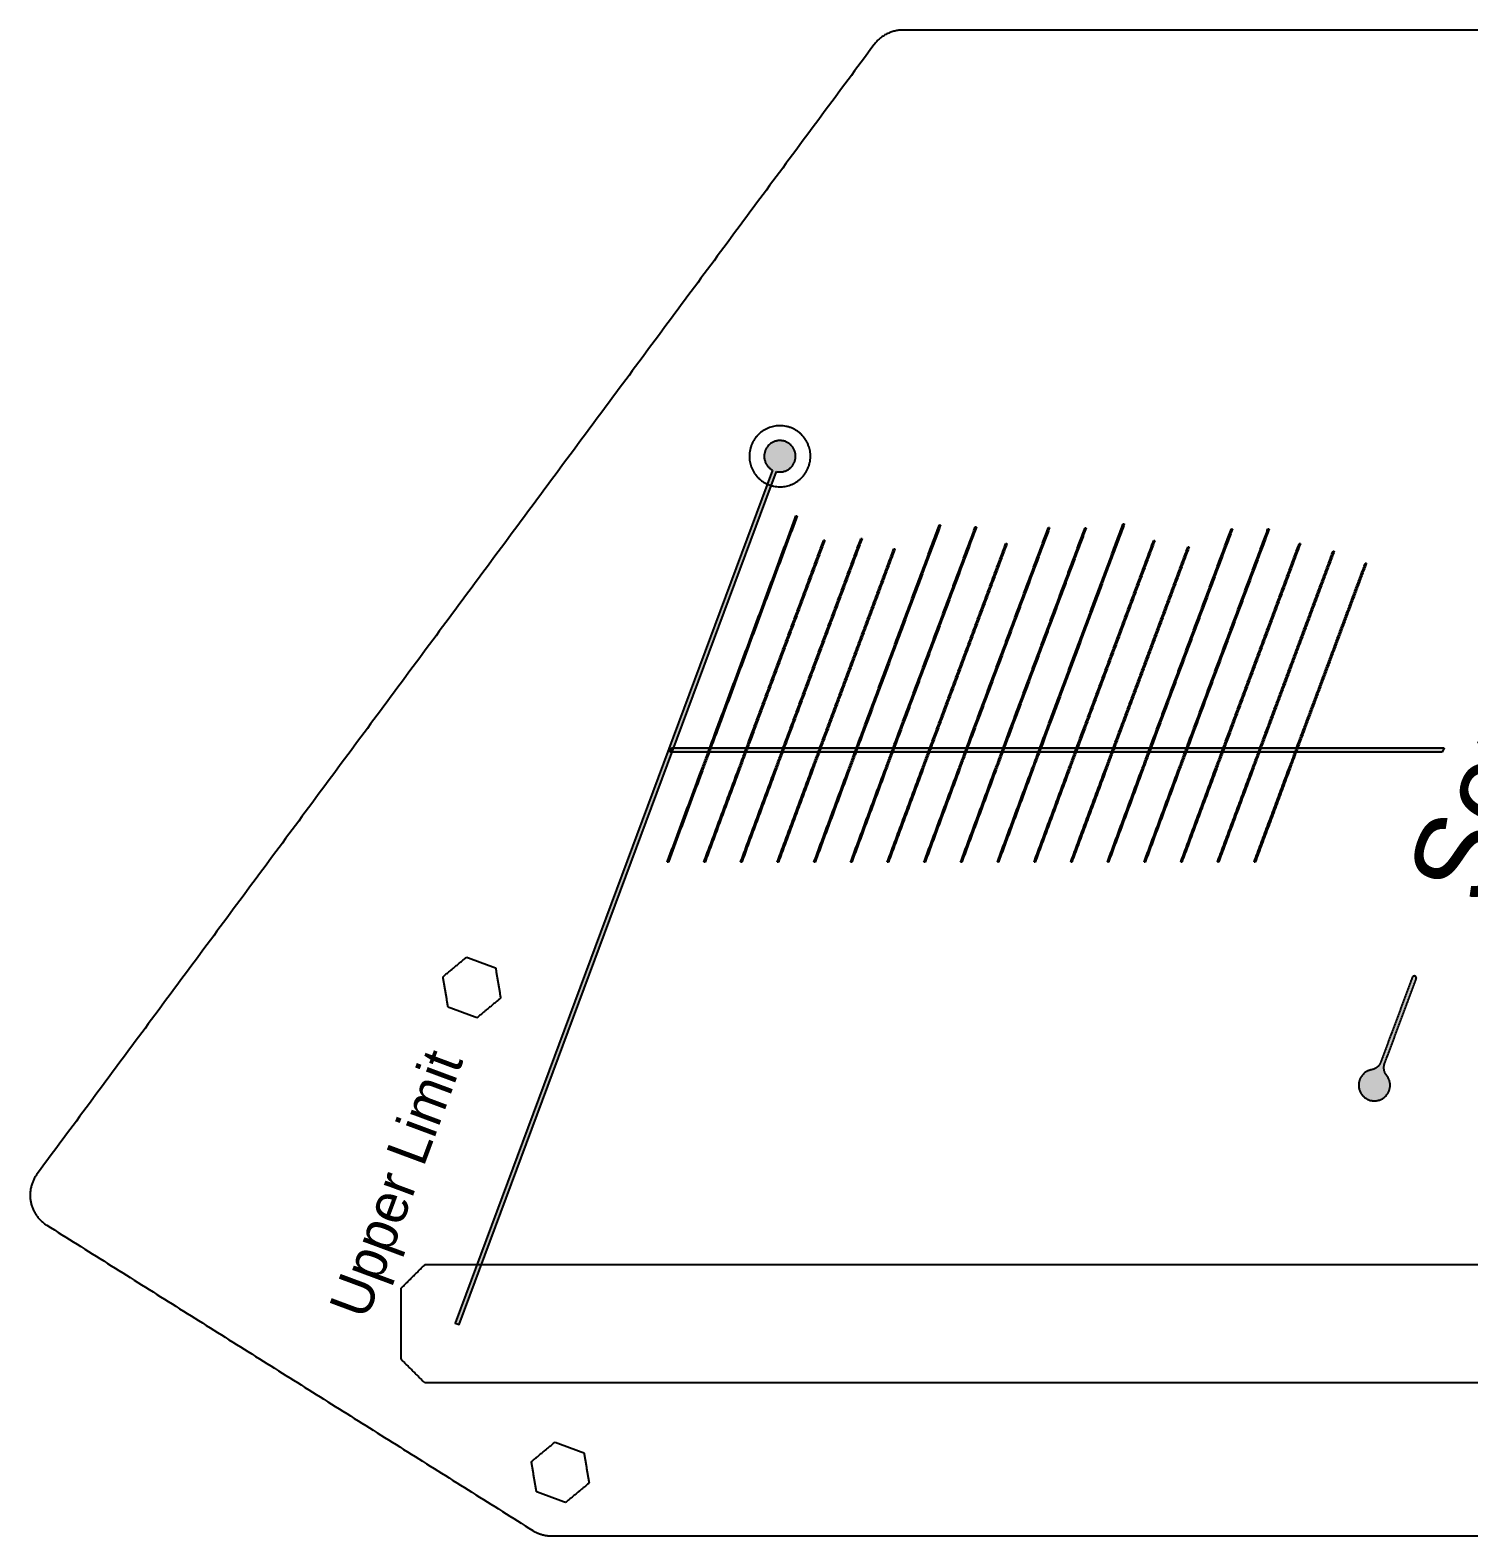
# Model space of a CAD drawing. Header units: inches. Extents: x -37.5 to -4.1, y 28.4 to 33.4.
# Drawn here: x -37.47 to -32.68, y 28.41 to 33.42 of the extents above; entities that cross this region are included whole.
import ezdxf

# ---------------------------------------------------------------- set-up
doc = ezdxf.new("R2010")
doc.units = ezdxf.units.IN
doc.header["$MEASUREMENT"] = 0
for name, color, linetype, true_color in [('cut clear acryl', 1, 'Continuous', 0xfb0007), ('cut white', 1, 'Continuous', 0xfb0007), ('etch clear acryl', 18, 'Continuous', 0x000000)]:
    doc.layers.add(name, color=color, linetype=linetype, true_color=true_color)

msp = doc.modelspace()

# ---------------------------------------------------------------- hatches: boundary and pattern name
at = {"layer": 'etch clear acryl'}
for points in [[(-34.9975, 31.9527), (-36.0531, 29.1159), (-36.0401, 29.1111), (-34.9846, 31.9479), (-34.9835, 31.9477), (-34.9824, 31.9475), (-34.9812, 31.9473), (-34.9801, 31.9471), (-34.979, 31.947), (-34.9778, 31.9469), (-34.9766, 31.9468), (-34.9754, 31.9467), (-34.9743, 31.9466), (-34.9731, 31.9466), (-34.9719, 31.9466), (-34.9706, 31.9467), (-34.9694, 31.9468), (-34.9682, 31.9468), (-34.967, 31.947), (-34.9658, 31.9471), (-34.9645, 31.9473), (-34.9633, 31.9475), (-34.9621, 31.9478), (-34.9608, 31.9481), (-34.9596, 31.9484), (-34.9584, 31.9487), (-34.9572, 31.9491), (-34.956, 31.9495), (-34.9548, 31.9499), (-34.9536, 31.9504), (-34.9524, 31.9509), (-34.9512, 31.9514), (-34.95, 31.9519), (-34.9489, 31.9525), (-34.9478, 31.9531), (-34.9466, 31.9538), (-34.9455, 31.9544), (-34.9444, 31.9551), (-34.9434, 31.9558), (-34.9423, 31.9566), (-34.9413, 31.9573), (-34.9403, 31.9581), (-34.9393, 31.9589), (-34.9383, 31.9598), (-34.9374, 31.9606), (-34.9365, 31.9615), (-34.9356, 31.9624), (-34.9347, 31.9633), (-34.9338, 31.9643), (-34.933, 31.9652), (-34.9322, 31.9662), (-34.9315, 31.9672), (-34.9307, 31.9682), (-34.93, 31.9692), (-34.9293, 31.9702), (-34.9287, 31.9712), (-34.928, 31.9722), (-34.9274, 31.9733), (-34.9269, 31.9743), (-34.9263, 31.9754), (-34.9258, 31.9764), (-34.9253, 31.9775), (-34.9248, 31.9786), (-34.9244, 31.9796), (-34.924, 31.9807), (-34.9236, 31.9818), (-34.9233, 31.9829), (-34.9229, 31.9839), (-34.9226, 31.985), (-34.9223, 31.9861), (-34.9221, 31.9872), (-34.9218, 31.9883), (-34.9216, 31.9895), (-34.9214, 31.9906), (-34.9212, 31.9918), (-34.9211, 31.9929), (-34.921, 31.9941), (-34.9209, 31.9953), (-34.9208, 31.9965), (-34.9208, 31.9977), (-34.9207, 31.999), (-34.9208, 32.0002), (-34.9208, 32.0014), (-34.9209, 32.0026), (-34.921, 32.0039), (-34.9211, 32.0051), (-34.9213, 32.0064), (-34.9215, 32.0076), (-34.9217, 32.0089), (-34.922, 32.0101), (-34.9222, 32.0113), (-34.9226, 32.0126), (-34.9229, 32.0138), (-34.9233, 32.015), (-34.9237, 32.0162), (-34.9242, 32.0174), (-34.9246, 32.0186), (-34.9251, 32.0198), (-34.9257, 32.021), (-34.9262, 32.0222), (-34.9268, 32.0233), (-34.9274, 32.0244), (-34.9281, 32.0256), (-34.9287, 32.0267), (-34.9294, 32.0277), (-34.9302, 32.0288), (-34.9309, 32.0298), (-34.9317, 32.0309), (-34.9325, 32.0319), (-34.9333, 32.0328), (-34.9341, 32.0338), (-34.935, 32.0347), (-34.9359, 32.0356), (-34.9368, 32.0365), (-34.9377, 32.0374), (-34.9386, 32.0382), (-34.9395, 32.039), (-34.9405, 32.0398), (-34.9415, 32.0405), (-34.9424, 32.0412), (-34.9434, 32.0419), (-34.9444, 32.0426), (-34.9454, 32.0433), (-34.9465, 32.0439), (-34.9475, 32.0445), (-34.9485, 32.045), (-34.9495, 32.0456), (-34.9506, 32.0461), (-34.9516, 32.0465), (-34.9527, 32.047), (-34.9537, 32.0474), (-34.9548, 32.0478), (-34.9558, 32.0482), (-34.9569, 32.0486), (-34.958, 32.0489), (-34.9591, 32.0492), (-34.9602, 32.0495), (-34.9613, 32.0498), (-34.9625, 32.05), (-34.9636, 32.0503), (-34.9648, 32.0505), (-34.966, 32.0506), (-34.9672, 32.0508), (-34.9684, 32.0509), (-34.9696, 32.051), (-34.9708, 32.0511), (-34.9721, 32.0511), (-34.9733, 32.0511), (-34.9745, 32.0511), (-34.9758, 32.051), (-34.977, 32.0509), (-34.9783, 32.0508), (-34.9795, 32.0507), (-34.9808, 32.0505), (-34.9821, 32.0503), (-34.9833, 32.0501), (-34.9846, 32.0498), (-34.9858, 32.0495), (-34.987, 32.0492), (-34.9883, 32.0488), (-34.9895, 32.0484), (-34.9907, 32.048), (-34.9919, 32.0475), (-34.9931, 32.0471), (-34.9943, 32.0465), (-34.9955, 32.046), (-34.9966, 32.0454), (-34.9978, 32.0448), (-34.9989, 32.0442), (-35, 32.0436), (-35.0011, 32.0429), (-35.0022, 32.0422), (-35.0032, 32.0415), (-35.0042, 32.0407), (-35.0052, 32.0399), (-35.0062, 32.0391), (-35.0072, 32.0383), (-35.0081, 32.0375), (-35.009, 32.0367), (-35.0099, 32.0358), (-35.0108, 32.0349), (-35.0116, 32.034), (-35.0124, 32.0331), (-35.0132, 32.0321), (-35.014, 32.0312), (-35.0147, 32.0302), (-35.0154, 32.0293), (-35.0161, 32.0283), (-35.0168, 32.0273), (-35.0174, 32.0263), (-35.018, 32.0253), (-35.0186, 32.0243), (-35.0191, 32.0233), (-35.0197, 32.0223), (-35.0201, 32.0213), (-35.0206, 32.0203), (-35.0211, 32.0193), (-35.0215, 32.0182), (-35.0219, 32.0172), (-35.0223, 32.0161), (-35.0227, 32.015), (-35.023, 32.0139), (-35.0233, 32.0127), (-35.0236, 32.0116), (-35.0239, 32.0104), (-35.0242, 32.0093), (-35.0244, 32.0081), (-35.0246, 32.0069), (-35.0248, 32.0057), (-35.0249, 32.0045), (-35.025, 32.0032), (-35.0251, 32.002), (-35.0252, 32.0008), (-35.0252, 31.9995), (-35.0252, 31.9983), (-35.0252, 31.997), (-35.0251, 31.9957), (-35.025, 31.9945), (-35.0249, 31.9932), (-35.0247, 31.9919), (-35.0246, 31.9907), (-35.0243, 31.9894), (-35.0241, 31.9882), (-35.0238, 31.9869), (-35.0235, 31.9857), (-35.0232, 31.9844), (-35.0228, 31.9832), (-35.0224, 31.982), (-35.022, 31.9807), (-35.0215, 31.9795), (-35.021, 31.9783), (-35.0205, 31.9772), (-35.0199, 31.976), (-35.0194, 31.9749), (-35.0188, 31.9737), (-35.0181, 31.9726), (-35.0175, 31.9715), (-35.0168, 31.9704), (-35.0161, 31.9694), (-35.0154, 31.9684), (-35.0146, 31.9673), (-35.0139, 31.9663), (-35.0131, 31.9654), (-35.0123, 31.9644), (-35.0114, 31.9635), (-35.0106, 31.9626), (-35.0097, 31.9617), (-35.0088, 31.9609), (-35.008, 31.9601), (-35.0071, 31.9593), (-35.0061, 31.9585), (-35.0052, 31.9578), (-35.0043, 31.957), (-35.0033, 31.9564), (-35.0024, 31.9557), (-35.0014, 31.955), (-35.0004, 31.9544), (-34.9995, 31.9538), (-34.9985, 31.9533)], [(-35.3438, 30.6492), (-35.3478, 30.6492), (-35.2336, 30.9559), (-34.9195, 31.8001), (-34.9156, 31.8001), (-35.2297, 30.9559)], [(-34.8558, 30.6492), (-34.8598, 30.6492), (-34.7456, 30.9559), (-34.4423, 31.7711), (-34.4383, 31.7711), (-34.7417, 30.9559)], [(-34.7338, 30.6492), (-34.7377, 30.6492), (-34.6236, 30.9559), (-34.3231, 31.7635), (-34.3192, 31.7635), (-34.6197, 30.9559)], [(-34.4898, 30.6492), (-34.4937, 30.6492), (-34.3796, 30.9559), (-34.0797, 31.7619), (-34.0758, 31.7619), (-34.3757, 30.9559)], [(-34.3678, 30.6492), (-34.3717, 30.6492), (-34.2576, 30.9559), (-33.958, 31.7611), (-33.954, 31.7611), (-34.2537, 30.9559)], [(-34.2458, 30.6492), (-34.2497, 30.6492), (-34.1356, 30.9559), (-33.8312, 31.7739), (-33.8273, 31.7739), (-34.1316, 30.9559)], [(-33.8798, 30.6492), (-33.8837, 30.6492), (-33.7696, 30.9559), (-33.4712, 31.7579), (-33.4672, 31.7579), (-33.7656, 30.9559)], [(-33.7578, 30.6492), (-33.7617, 30.6492), (-33.6476, 30.9559), (-33.3495, 31.7571), (-33.3455, 31.7571), (-33.6436, 30.9559)], [(-35.2218, 30.6492), (-35.2258, 30.6492), (-35.1116, 30.9559), (-34.8276, 31.7193), (-34.8237, 31.7193), (-35.1077, 30.9559)], [(-35.0998, 30.6492), (-35.1038, 30.6492), (-34.9896, 30.9559), (-34.7034, 31.7253), (-34.6994, 31.7253), (-34.9857, 30.9559)], [(-34.6118, 30.6492), (-34.6157, 30.6492), (-34.5016, 30.9559), (-34.2216, 31.7085), (-34.2176, 31.7085), (-34.4977, 30.9559)], [(-34.1238, 30.6492), (-34.1277, 30.6492), (-34.0136, 30.9559), (-33.7297, 31.7188), (-33.7258, 31.7188), (-34.0096, 30.9559)], [(-33.6358, 30.6492), (-33.6397, 30.6492), (-33.5256, 30.9559), (-33.2454, 31.7088), (-33.2415, 31.7088), (-33.5216, 30.9559)], [(-34.9778, 30.6492), (-34.9818, 30.6492), (-34.8676, 30.9559), (-34.5943, 31.6906), (-34.5903, 31.6906), (-34.8637, 30.9559)], [(-34.0018, 30.6492), (-34.0057, 30.6492), (-33.8916, 30.9559), (-33.6156, 31.6977), (-33.6116, 31.6977), (-33.8876, 30.9559)], [(-33.5137, 30.6492), (-33.5177, 30.6492), (-33.4035, 30.9559), (-33.1329, 31.6832), (-33.129, 31.6832), (-33.3996, 30.9559)], [(-33.3917, 30.6492), (-33.3957, 30.6492), (-33.2815, 30.9559), (-33.0259, 31.643), (-33.022, 31.643), (-33.2776, 30.9559)], [(-32.7697, 31.0141), (-35.3394, 31.0141), (-35.3337, 31.0295), (-32.7639, 31.0295)], [(-32.8693, 30.2657), (-32.9743, 29.9836), (-32.9748, 29.9824), (-32.9752, 29.9813), (-32.9758, 29.9802), (-32.9763, 29.979), (-32.9769, 29.9779), (-32.9776, 29.9768), (-32.9783, 29.9758), (-32.979, 29.9747), (-32.9797, 29.9736), (-32.9805, 29.9726), (-32.9814, 29.9716), (-32.9822, 29.9706), (-32.9831, 29.9697), (-32.9841, 29.9688), (-32.985, 29.9679), (-32.986, 29.967), (-32.9871, 29.9662), (-32.9881, 29.9654), (-32.9892, 29.9647), (-32.9903, 29.964), (-32.9914, 29.9633), (-32.9925, 29.9627), (-32.9937, 29.9621), (-32.9948, 29.9615), (-32.996, 29.961), (-32.9972, 29.9605), (-32.9984, 29.9601), (-32.9996, 29.9597), (-33.0008, 29.9593), (-33.002, 29.959), (-33.0032, 29.9588), (-33.0044, 29.9585), (-33.0062, 29.9582), (-33.0071, 29.958), (-33.008, 29.9578), (-33.0089, 29.9575), (-33.0098, 29.9573), (-33.0107, 29.957), (-33.0115, 29.9568), (-33.0124, 29.9565), (-33.0133, 29.9562), (-33.0142, 29.9558), (-33.015, 29.9555), (-33.0159, 29.9551), (-33.0168, 29.9547), (-33.0176, 29.9544), (-33.0185, 29.954), (-33.0193, 29.9535), (-33.0201, 29.9531), (-33.0209, 29.9526), (-33.0218, 29.9522), (-33.0226, 29.9517), (-33.0234, 29.9512), (-33.0241, 29.9507), (-33.0249, 29.9502), (-33.0257, 29.9496), (-33.0264, 29.9491), (-33.0272, 29.9485), (-33.0279, 29.948), (-33.0287, 29.9474), (-33.0294, 29.9468), (-33.0301, 29.9462), (-33.0308, 29.9455), (-33.0314, 29.9449), (-33.0321, 29.9443), (-33.0327, 29.9436), (-33.0334, 29.9429), (-33.034, 29.9423), (-33.0346, 29.9416), (-33.0358, 29.9402), (-33.0369, 29.9388), (-33.038, 29.9373), (-33.039, 29.9359), (-33.0399, 29.9344), (-33.0408, 29.9329), (-33.0417, 29.9313), (-33.0425, 29.9298), (-33.0432, 29.9282), (-33.0438, 29.9267), (-33.0444, 29.9251), (-33.045, 29.9236), (-33.0455, 29.922), (-33.0458, 29.9209), (-33.0461, 29.9198), (-33.0463, 29.9187), (-33.0466, 29.9176), (-33.0468, 29.9165), (-33.047, 29.9153), (-33.0472, 29.9142), (-33.0473, 29.913), (-33.0474, 29.9118), (-33.0475, 29.9106), (-33.0476, 29.9094), (-33.0476, 29.9082), (-33.0476, 29.907), (-33.0476, 29.9058), (-33.0476, 29.9045), (-33.0475, 29.9033), (-33.0474, 29.9021), (-33.0473, 29.9008), (-33.0471, 29.8996), (-33.0469, 29.8983), (-33.0467, 29.8971), (-33.0464, 29.8958), (-33.0461, 29.8946), (-33.0458, 29.8934), (-33.0455, 29.8921), (-33.0451, 29.8909), (-33.0447, 29.8897), (-33.0442, 29.8885), (-33.0438, 29.8873), (-33.0433, 29.8861), (-33.0427, 29.8849), (-33.0422, 29.8838), (-33.0416, 29.8826), (-33.041, 29.8815), (-33.0403, 29.8804), (-33.0396, 29.8793), (-33.0389, 29.8782), (-33.0382, 29.8771), (-33.0375, 29.8761), (-33.0367, 29.8751), (-33.0359, 29.8741), (-33.0351, 29.8731), (-33.0343, 29.8722), (-33.0334, 29.8712), (-33.0325, 29.8703), (-33.0316, 29.8694), (-33.0307, 29.8686), (-33.0298, 29.8678), (-33.0289, 29.8669), (-33.0279, 29.8662), (-33.0269, 29.8654), (-33.026, 29.8647), (-33.025, 29.864), (-33.024, 29.8633), (-33.0229, 29.8627), (-33.0219, 29.8621), (-33.0209, 29.8615), (-33.0199, 29.8609), (-33.0188, 29.8604), (-33.0178, 29.8599), (-33.0168, 29.8594), (-33.0157, 29.8589), (-33.0147, 29.8585), (-33.0136, 29.8581), (-33.0126, 29.8577), (-33.0115, 29.8574), (-33.0104, 29.857), (-33.0093, 29.8567), (-33.0082, 29.8564), (-33.0071, 29.8562), (-33.0059, 29.8559), (-33.0048, 29.8557), (-33.0036, 29.8555), (-33.0024, 29.8553), (-33.0012, 29.8552), (-33, 29.855), (-32.9988, 29.8549), (-32.9976, 29.8549), (-32.9963, 29.8548), (-32.9951, 29.8548), (-32.9938, 29.8549), (-32.9926, 29.8549), (-32.9913, 29.855), (-32.9901, 29.8551), (-32.9888, 29.8553), (-32.9876, 29.8554), (-32.9863, 29.8556), (-32.9851, 29.8559), (-32.9838, 29.8561), (-32.9826, 29.8564), (-32.9813, 29.8568), (-32.9801, 29.8571), (-32.9789, 29.8575), (-32.9777, 29.8579), (-32.9765, 29.8584), (-32.9753, 29.8589), (-32.9741, 29.8594), (-32.9729, 29.8599), (-32.9718, 29.8605), (-32.9706, 29.8611), (-32.9695, 29.8617), (-32.9684, 29.8624), (-32.9673, 29.8631), (-32.9662, 29.8638), (-32.9652, 29.8645), (-32.9641, 29.8652), (-32.9631, 29.866), (-32.9622, 29.8668), (-32.9612, 29.8676), (-32.9603, 29.8684), (-32.9593, 29.8693), (-32.9585, 29.8702), (-32.9576, 29.871), (-32.9568, 29.8719), (-32.9559, 29.8729), (-32.9551, 29.8738), (-32.9544, 29.8747), (-32.9537, 29.8757), (-32.9529, 29.8767), (-32.9523, 29.8776), (-32.9516, 29.8786), (-32.951, 29.8796), (-32.9504, 29.8806), (-32.9498, 29.8816), (-32.9493, 29.8826), (-32.9487, 29.8836), (-32.9482, 29.8846), (-32.9478, 29.8857), (-32.9471, 29.8872), (-32.9465, 29.8887), (-32.946, 29.8903), (-32.9454, 29.8919), (-32.945, 29.8935), (-32.9445, 29.8952), (-32.9442, 29.8969), (-32.9439, 29.8986), (-32.9436, 29.9004), (-32.9434, 29.9021), (-32.9433, 29.9039), (-32.9432, 29.9057), (-32.9432, 29.9076), (-32.9432, 29.9085), (-32.9432, 29.9094), (-32.9433, 29.9103), (-32.9433, 29.9112), (-32.9434, 29.9122), (-32.9435, 29.9131), (-32.9436, 29.914), (-32.9438, 29.9149), (-32.9439, 29.9158), (-32.9441, 29.9168), (-32.9443, 29.9177), (-32.9445, 29.9186), (-32.9447, 29.9195), (-32.9449, 29.9204), (-32.9452, 29.9213), (-32.9454, 29.9222), (-32.9457, 29.9231), (-32.946, 29.924), (-32.9463, 29.9249), (-32.9466, 29.9258), (-32.947, 29.9266), (-32.9473, 29.9275), (-32.9477, 29.9283), (-32.9481, 29.9292), (-32.9485, 29.93), (-32.9489, 29.9309), (-32.9493, 29.9317), (-32.9498, 29.9325), (-32.9503, 29.9333), (-32.9507, 29.9341), (-32.9512, 29.9349), (-32.9517, 29.9357), (-32.9522, 29.9365), (-32.9527, 29.9372), (-32.9533, 29.938), (-32.9538, 29.9387), (-32.955, 29.9401), (-32.9557, 29.9411), (-32.9565, 29.9421), (-32.9572, 29.9431), (-32.9579, 29.9442), (-32.9585, 29.9452), (-32.9591, 29.9464), (-32.9597, 29.9475), (-32.9603, 29.9486), (-32.9608, 29.9498), (-32.9613, 29.951), (-32.9617, 29.9523), (-32.9621, 29.9535), (-32.9625, 29.9548), (-32.9628, 29.956), (-32.9631, 29.9573), (-32.9633, 29.9586), (-32.9635, 29.9599), (-32.9637, 29.9612), (-32.9638, 29.9625), (-32.9638, 29.9638), (-32.9638, 29.9651), (-32.9638, 29.9664), (-32.9637, 29.9677), (-32.9636, 29.969), (-32.9635, 29.9703), (-32.9633, 29.9715), (-32.9631, 29.9728), (-32.9628, 29.974), (-32.9625, 29.9752), (-32.9622, 29.9764), (-32.9618, 29.9776), (-32.9614, 29.9788), (-32.8564, 30.2609), (-32.8563, 30.2611), (-32.8563, 30.2612), (-32.8562, 30.2614), (-32.8562, 30.2615), (-32.8562, 30.2617), (-32.8561, 30.2618), (-32.8561, 30.262), (-32.8561, 30.2621), (-32.856, 30.2623), (-32.856, 30.2625), (-32.856, 30.2626), (-32.856, 30.2628), (-32.856, 30.263), (-32.856, 30.2631), (-32.8559, 30.2633), (-32.8559, 30.2635), (-32.856, 30.2636), (-32.856, 30.2638), (-32.856, 30.264), (-32.856, 30.2642), (-32.856, 30.2643), (-32.856, 30.2645), (-32.8561, 30.2647), (-32.8561, 30.2648), (-32.8562, 30.265), (-32.8562, 30.2652), (-32.8563, 30.2654), (-32.8563, 30.2655), (-32.8564, 30.2657), (-32.8564, 30.2659), (-32.8565, 30.266), (-32.8566, 30.2662), (-32.8567, 30.2664), (-32.8567, 30.2665), (-32.8568, 30.2667), (-32.8569, 30.2668), (-32.857, 30.267), (-32.8571, 30.2671), (-32.8572, 30.2673), (-32.8573, 30.2674), (-32.8574, 30.2676), (-32.8575, 30.2677), (-32.8576, 30.2678), (-32.8577, 30.268), (-32.8579, 30.2681), (-32.858, 30.2682), (-32.8581, 30.2683), (-32.8582, 30.2685), (-32.8584, 30.2686), (-32.8585, 30.2687), (-32.8586, 30.2688), (-32.8588, 30.2689), (-32.8589, 30.269), (-32.859, 30.2691), (-32.8592, 30.2692), (-32.8593, 30.2692), (-32.8594, 30.2693), (-32.8596, 30.2694), (-32.8597, 30.2695), (-32.8599, 30.2695), (-32.86, 30.2696), (-32.8602, 30.2697), (-32.8603, 30.2697), (-32.8604, 30.2698), (-32.8606, 30.2698), (-32.8607, 30.2699), (-32.8609, 30.2699), (-32.861, 30.27), (-32.8612, 30.27), (-32.8613, 30.2701), (-32.8615, 30.2701), (-32.8617, 30.2701), (-32.8618, 30.2701), (-32.862, 30.2702), (-32.8622, 30.2702), (-32.8623, 30.2702), (-32.8625, 30.2702), (-32.8627, 30.2702), (-32.8628, 30.2702), (-32.863, 30.2702), (-32.8632, 30.2702), (-32.8633, 30.2702), (-32.8635, 30.2702), (-32.8637, 30.2702), (-32.8639, 30.2702), (-32.864, 30.2701), (-32.8642, 30.2701), (-32.8644, 30.2701), (-32.8646, 30.27), (-32.8647, 30.27), (-32.8649, 30.2699), (-32.8651, 30.2699), (-32.8652, 30.2698), (-32.8654, 30.2697), (-32.8656, 30.2697), (-32.8657, 30.2696), (-32.8659, 30.2695), (-32.866, 30.2694), (-32.8662, 30.2694), (-32.8664, 30.2693), (-32.8665, 30.2692), (-32.8667, 30.2691), (-32.8668, 30.269), (-32.867, 30.2689), (-32.8671, 30.2688), (-32.8672, 30.2687), (-32.8674, 30.2685), (-32.8675, 30.2684), (-32.8676, 30.2683), (-32.8677, 30.2682), (-32.8679, 30.2681), (-32.868, 30.2679), (-32.8681, 30.2678), (-32.8682, 30.2677), (-32.8683, 30.2676), (-32.8684, 30.2674), (-32.8685, 30.2673), (-32.8686, 30.2671), (-32.8687, 30.267), (-32.8688, 30.2669), (-32.8689, 30.2667), (-32.8689, 30.2666), (-32.869, 30.2664), (-32.8691, 30.2663), (-32.8691, 30.2662), (-32.8692, 30.266), (-32.8693, 30.2659)]]:
    msp.add_hatch(color=256, dxfattribs=at).paths.add_polyline_path(points, flags=0)

# ---------------------------------------------------------------- linework, layer by layer
at = {"layer": 'cut clear acryl'}
for points, weights in [([(-34.5642, 33.4161), (-34.6237, 33.4161), (-34.6591, 33.3683)], [1, 0.893172862847, 1]), ([(-35.7952, 28.4262), (-35.7664, 28.4081), (-35.7324, 28.4081)], [1, 0.960949284358, 1])]:
    msp.add_rational_spline(points, weights, degree=2, dxfattribs=at)
for points in [[(-21.0804, 33.4161), (-27.8223, 33.4161), (-34.5642, 33.4161)], [(-34.6591, 33.3683), (-36.0514, 31.49), (-37.4438, 29.6118)], [(-37.4117, 29.4414), (-36.6034, 28.9338), (-35.7952, 28.4262)], [(-35.7324, 28.4081), (-32.8467, 28.4081), (-29.961, 28.4081)]]:
    msp.add_open_spline(points, degree=2, dxfattribs=at)
msp.add_rational_spline([(-37.4438, 29.6118), (-37.4745, 29.5703), (-37.465, 29.5196), (-37.4554, 29.4689), (-37.4117, 29.4414)], [1, 0.916328195552, 1, 0.916328195552, 1], degree=2, knots=[4382.1521, 4382.1521, 4382.1521, 4384.624003, 4384.624003, 4387.095907, 4387.095907, 4387.095907], dxfattribs=at)
at = {"layer": 'cut white'}
for points in [[(-36.0936, 30.2679), (-36.0542, 30.3005), (-36.0148, 30.3331)], [(-36.0148, 30.3331), (-35.9669, 30.3153), (-35.9189, 30.2975)], [(-36.0766, 30.1671), (-36.0851, 30.2175), (-36.0936, 30.2679)], [(-35.9189, 30.2975), (-35.9104, 30.247), (-35.9019, 30.1966)], [(-35.9807, 30.1314), (-36.0287, 30.1492), (-36.0766, 30.1671)], [(-35.9019, 30.1966), (-35.9413, 30.164), (-35.9807, 30.1314)], [(-36.2328, 29.2316), (-36.1935, 29.271), (-36.1541, 29.3103)], [(-36.1541, 29.3103), (-34.1856, 29.3103), (-32.2171, 29.3103)], [(-36.2328, 28.9954), (-36.2328, 29.1135), (-36.2328, 29.2316)], [(-36.1541, 28.9166), (-36.1935, 28.956), (-36.2328, 28.9954)], [(-30.406, 28.9166), (-33.2801, 28.9166), (-36.1541, 28.9166)], [(-35.7995, 28.6551), (-35.7601, 28.6877), (-35.7207, 28.7203)], [(-35.7207, 28.7203), (-35.6728, 28.7025), (-35.6248, 28.6847)], [(-35.7825, 28.5543), (-35.791, 28.6047), (-35.7995, 28.6551)], [(-35.6248, 28.6847), (-35.6163, 28.6342), (-35.6078, 28.5838)], [(-35.6866, 28.5186), (-35.7345, 28.5365), (-35.7825, 28.5543)], [(-35.6078, 28.5838), (-35.6472, 28.5512), (-35.6866, 28.5186)]]:
    msp.add_open_spline(points, degree=2, dxfattribs=at)
at = {"layer": 'etch clear acryl'}
for p, q in [((-35.3394, 31.0141), (-35.3337, 31.0295)), ((-32.7697, 31.0141), (-35.3394, 31.0141)), ((-35.3337, 31.0295), (-32.7639, 31.0295)), ((-32.7639, 31.0295), (-32.7697, 31.0141))]:
    msp.add_line(p, q, dxfattribs=at)
msp.add_lwpolyline([(-34.9975, 31.9527), (-36.0531, 29.1159), (-36.0401, 29.1111), (-34.9846, 31.9479)], dxfattribs=at)
for points, weights, knots in [([(-34.8728, 32.016), (-34.8557, 31.9159), (-34.9558, 31.8987), (-35.056, 31.8816), (-35.0731, 31.9817), (-35.0902, 32.0819), (-34.9901, 32.099), (-34.89, 32.1161), (-34.8728, 32.016)], [1, 0.707106781187, 1, 0.707106781187, 1, 0.707106781187, 1, 0.707106781187, 1], [0, 0, 0, 4.053398, 4.053398, 8.106797, 8.106797, 12.160195, 12.160195, 16.213594, 16.213594, 16.213594]), ([(-34.9846, 31.9479), (-34.9369, 31.9371), (-34.9229, 31.9839), (-34.9089, 32.0308), (-34.9548, 32.0478), (-35.0006, 32.0649), (-35.0206, 32.0203), (-35.0407, 31.9757), (-34.9975, 31.9527)], [1, 0.730151111533, 1, 0.730151111533, 1, 0.730151111533, 1, 0.730151111533, 1], [233.978881, 233.978881, 233.978881, 235.975054, 235.975054, 237.971228, 237.971228, 239.967401, 239.967401, 241.963575, 241.963575, 241.963575]), ([(-32.8564, 30.2609), (-32.854, 30.2674), (-32.8604, 30.2698), (-32.8669, 30.2722), (-32.8693, 30.2657)], [1, 0.707106781187, 1, 0.707106781187, 1], [24.2718384, 24.2718384, 24.2718384, 24.5473424, 24.5473424, 24.8228465, 24.8228465, 24.8228465]), ([(-33.0044, 29.9585), (-33.0362, 29.953), (-33.0455, 29.922), (-33.0594, 29.8752), (-33.0136, 29.8581), (-32.9678, 29.8411), (-32.9478, 29.8857), (-32.9345, 29.9151), (-32.955, 29.9401)], [1, 0.900088931469, 1.11987437138, 0.817677517042, 1.11987437138, 0.817677517042, 1.11987437138, 0.900088931469, 1], [8.687944, 8.687944, 8.687944, 10.139746, 10.139746, 12.135919, 12.135919, 14.132093, 14.132093, 15.583894, 15.583894, 15.583894])]:
    msp.add_rational_spline(points, weights, degree=2, knots=knots, dxfattribs=at)
for points, knots in [([(-35.3478, 30.6492), (-35.2907, 30.8025), (-35.2336, 30.9559), (-35.0766, 31.378), (-34.9195, 31.8001)], [99.832636, 99.832636, 99.832636, 108.146096, 108.146096, 139.468708, 139.468708, 139.468708]), ([(-34.9156, 31.8001), (-35.0726, 31.378), (-35.2297, 30.9559), (-35.2868, 30.8025), (-35.3438, 30.6492)], [139.568708, 139.568708, 139.568708, 170.89132, 170.89132, 179.204781, 179.204781, 179.204781]), ([(-34.8598, 30.6492), (-34.8027, 30.8025), (-34.7456, 30.9559), (-34.594, 31.3635), (-34.4423, 31.7711)], [100.551977, 100.551977, 100.551977, 108.865437, 108.865437, 140.54772, 140.54772, 140.54772]), ([(-34.4383, 31.7711), (-34.59, 31.3635), (-34.7417, 30.9559), (-34.7987, 30.8025), (-34.8558, 30.6492)], [140.64772, 140.64772, 140.64772, 172.330003, 172.330003, 180.643463, 180.643463, 180.643463]), ([(-34.7377, 30.6492), (-34.6807, 30.8025), (-34.6236, 30.9559), (-34.4734, 31.3597), (-34.3231, 31.7635)], [100.751714, 100.751714, 100.751714, 109.065174, 109.065174, 140.847325, 140.847325, 140.847325]), ([(-34.3192, 31.7635), (-34.4694, 31.3597), (-34.6197, 30.9559), (-34.6767, 30.8025), (-34.7338, 30.6492)], [140.947325, 140.947325, 140.947325, 172.729476, 172.729476, 181.042936, 181.042936, 181.042936]), ([(-34.4937, 30.6492), (-34.4367, 30.8025), (-34.3796, 30.9559), (-34.2296, 31.3589), (-34.0797, 31.7619)], [100.794803, 100.794803, 100.794803, 109.108263, 109.108263, 140.911958, 140.911958, 140.911958]), ([(-34.0758, 31.7619), (-34.2257, 31.3589), (-34.3757, 30.9559), (-34.4327, 30.8025), (-34.4898, 30.6492)], [141.011958, 141.011958, 141.011958, 172.815654, 172.815654, 181.129114, 181.129114, 181.129114]), ([(-34.3717, 30.6492), (-34.3147, 30.8025), (-34.2576, 30.9559), (-34.1078, 31.3585), (-33.958, 31.7611)], [100.816434, 100.816434, 100.816434, 109.129894, 109.129894, 140.944405, 140.944405, 140.944405]), ([(-33.954, 31.7611), (-34.1038, 31.3585), (-34.2537, 30.9559), (-34.3107, 30.8025), (-34.3678, 30.6492)], [141.044405, 141.044405, 141.044405, 172.858916, 172.858916, 181.172376, 181.172376, 181.172376]), ([(-34.2497, 30.6492), (-34.1927, 30.8025), (-34.1356, 30.9559), (-33.9834, 31.3649), (-33.8312, 31.7739)], [100.480781, 100.480781, 100.480781, 108.794241, 108.794241, 140.440926, 140.440926, 140.440926]), ([(-33.8273, 31.7739), (-33.9795, 31.3649), (-34.1316, 30.9559), (-34.1887, 30.8025), (-34.2458, 30.6492)], [140.540926, 140.540926, 140.540926, 172.18761, 172.18761, 180.50107, 180.50107, 180.50107]), ([(-33.8837, 30.6492), (-33.8266, 30.8025), (-33.7696, 30.9559), (-33.6204, 31.3569), (-33.4712, 31.7579)], [100.903542, 100.903542, 100.903542, 109.217002, 109.217002, 141.075067, 141.075067, 141.075067]), ([(-33.4672, 31.7579), (-33.6164, 31.3569), (-33.7656, 30.9559), (-33.8227, 30.8025), (-33.8798, 30.6492)], [141.175067, 141.175067, 141.175067, 173.033132, 173.033132, 181.346593, 181.346593, 181.346593]), ([(-33.7617, 30.6492), (-33.7046, 30.8025), (-33.6476, 30.9559), (-33.4985, 31.3565), (-33.3495, 31.7571)], [100.925466, 100.925466, 100.925466, 109.238926, 109.238926, 141.107953, 141.107953, 141.107953]), ([(-33.3455, 31.7571), (-33.4946, 31.3565), (-33.6436, 30.9559), (-33.7007, 30.8025), (-33.7578, 30.6492)], [141.207953, 141.207953, 141.207953, 173.076981, 173.076981, 181.390441, 181.390441, 181.390441]), ([(-35.2258, 30.6492), (-35.1687, 30.8025), (-35.1116, 30.9559), (-34.9696, 31.3376), (-34.8276, 31.7193)], [102.024427, 102.024427, 102.024427, 110.337887, 110.337887, 142.756395, 142.756395, 142.756395]), ([(-34.8237, 31.7193), (-34.9657, 31.3376), (-35.1077, 30.9559), (-35.1648, 30.8025), (-35.2218, 30.6492)], [142.856395, 142.856395, 142.856395, 175.274903, 175.274903, 183.588363, 183.588363, 183.588363]), ([(-35.1038, 30.6492), (-35.0467, 30.8025), (-34.9896, 30.9559), (-34.8465, 31.3406), (-34.7034, 31.7253)], [101.840908, 101.840908, 101.840908, 110.154368, 110.154368, 142.481116, 142.481116, 142.481116]), ([(-34.6994, 31.7253), (-34.8426, 31.3406), (-34.9857, 30.9559), (-35.0428, 30.8025), (-35.0998, 30.6492)], [142.581116, 142.581116, 142.581116, 174.907865, 174.907865, 183.221325, 183.221325, 183.221325]), ([(-34.6157, 30.6492), (-34.5587, 30.8025), (-34.5016, 30.9559), (-34.3616, 31.3322), (-34.2216, 31.7085)], [102.366659, 102.366659, 102.366659, 110.680119, 110.680119, 143.269743, 143.269743, 143.269743]), ([(-34.2176, 31.7085), (-34.3577, 31.3322), (-34.4977, 30.9559), (-34.5547, 30.8025), (-34.6118, 30.6492)], [143.369743, 143.369743, 143.369743, 175.959366, 175.959366, 184.272826, 184.272826, 184.272826]), ([(-34.1277, 30.6492), (-34.0706, 30.8025), (-34.0136, 30.9559), (-33.8716, 31.3374), (-33.7297, 31.7188)], [102.039137, 102.039137, 102.039137, 110.352597, 110.352597, 142.77846, 142.77846, 142.77846]), ([(-33.7258, 31.7188), (-33.8677, 31.3374), (-34.0096, 30.9559), (-34.0667, 30.8025), (-34.1238, 30.6492)], [142.87846, 142.87846, 142.87846, 175.304322, 175.304322, 183.617782, 183.617782, 183.617782]), ([(-33.6397, 30.6492), (-33.5826, 30.8025), (-33.5256, 30.9559), (-33.3855, 31.3324), (-33.2454, 31.7088)], [102.355929, 102.355929, 102.355929, 110.669389, 110.669389, 143.253648, 143.253648, 143.253648]), ([(-33.2415, 31.7088), (-33.3815, 31.3324), (-33.5216, 30.9559), (-33.5787, 30.8025), (-33.6358, 30.6492)], [143.353648, 143.353648, 143.353648, 175.937906, 175.937906, 184.251367, 184.251367, 184.251367]), ([(-34.9818, 30.6492), (-34.9247, 30.8025), (-34.8676, 30.9559), (-34.7309, 31.3232), (-34.5943, 31.6906)], [102.964817, 102.964817, 102.964817, 111.278278, 111.278278, 144.166981, 144.166981, 144.166981]), ([(-34.5903, 31.6906), (-34.727, 31.3232), (-34.8637, 30.9559), (-34.9208, 30.8025), (-34.9778, 30.6492)], [144.266981, 144.266981, 144.266981, 177.155683, 177.155683, 185.469144, 185.469144, 185.469144]), ([(-34.0057, 30.6492), (-33.9486, 30.8025), (-33.8916, 30.9559), (-33.7536, 31.3268), (-33.6156, 31.6977)], [102.722659, 102.722659, 102.722659, 111.036119, 111.036119, 143.803743, 143.803743, 143.803743]), ([(-33.6116, 31.6977), (-33.7496, 31.3268), (-33.8876, 30.9559), (-33.9447, 30.8025), (-34.0018, 30.6492)], [143.903743, 143.903743, 143.903743, 176.671366, 176.671366, 184.984826, 184.984826, 184.984826]), ([(-33.5177, 30.6492), (-33.4606, 30.8025), (-33.4035, 30.9559), (-33.2682, 31.3195), (-33.1329, 31.6832)], [103.224137, 103.224137, 103.224137, 111.537597, 111.537597, 144.555959, 144.555959, 144.555959]), ([(-33.129, 31.6832), (-33.2643, 31.3195), (-33.3996, 30.9559), (-33.4567, 30.8025), (-33.5137, 30.6492)], [144.655959, 144.655959, 144.655959, 177.674322, 177.674322, 185.987782, 185.987782, 185.987782]), ([(-33.3957, 30.6492), (-33.3386, 30.8025), (-33.2815, 30.9559), (-33.1537, 31.2994), (-33.0259, 31.643)], [104.769439, 104.769439, 104.769439, 113.0829, 113.0829, 146.873914, 146.873914, 146.873914]), ([(-33.022, 31.643), (-33.1498, 31.2994), (-33.2776, 30.9559), (-33.3347, 30.8025), (-33.3917, 30.6492)], [146.973914, 146.973914, 146.973914, 180.764927, 180.764927, 189.078388, 189.078388, 189.078388])]:
    msp.add_open_spline(points, degree=2, knots=knots, dxfattribs=at)
for points in [[(-34.9195, 31.8001), (-34.9176, 31.8001), (-34.9156, 31.8001)], [(-34.4423, 31.7711), (-34.4403, 31.7711), (-34.4383, 31.7711)], [(-34.3231, 31.7635), (-34.3211, 31.7635), (-34.3192, 31.7635)], [(-34.0797, 31.7619), (-34.0777, 31.7619), (-34.0758, 31.7619)], [(-33.958, 31.7611), (-33.956, 31.7611), (-33.954, 31.7611)], [(-33.8312, 31.7739), (-33.8293, 31.7739), (-33.8273, 31.7739)], [(-33.4712, 31.7579), (-33.4692, 31.7579), (-33.4672, 31.7579)], [(-33.3495, 31.7571), (-33.3475, 31.7571), (-33.3455, 31.7571)], [(-34.8276, 31.7193), (-34.8256, 31.7193), (-34.8237, 31.7193)], [(-34.7034, 31.7253), (-34.7014, 31.7253), (-34.6994, 31.7253)], [(-34.2216, 31.7085), (-34.2196, 31.7085), (-34.2176, 31.7085)], [(-33.7297, 31.7188), (-33.7277, 31.7188), (-33.7258, 31.7188)], [(-33.2454, 31.7088), (-33.2434, 31.7088), (-33.2415, 31.7088)], [(-34.5943, 31.6906), (-34.5923, 31.6906), (-34.5903, 31.6906)], [(-33.6156, 31.6977), (-33.6136, 31.6977), (-33.6116, 31.6977)], [(-33.1329, 31.6832), (-33.131, 31.6832), (-33.129, 31.6832)], [(-33.0259, 31.643), (-33.0239, 31.643), (-33.022, 31.643)], [(-35.3438, 30.6492), (-35.3458, 30.6492), (-35.3478, 30.6492)], [(-35.2218, 30.6492), (-35.2238, 30.6492), (-35.2258, 30.6492)], [(-35.0998, 30.6492), (-35.1018, 30.6492), (-35.1038, 30.6492)], [(-34.9778, 30.6492), (-34.9798, 30.6492), (-34.9818, 30.6492)], [(-34.8558, 30.6492), (-34.8578, 30.6492), (-34.8598, 30.6492)], [(-34.7338, 30.6492), (-34.7358, 30.6492), (-34.7377, 30.6492)], [(-34.6118, 30.6492), (-34.6138, 30.6492), (-34.6157, 30.6492)], [(-34.4898, 30.6492), (-34.4918, 30.6492), (-34.4937, 30.6492)], [(-34.3678, 30.6492), (-34.3698, 30.6492), (-34.3717, 30.6492)], [(-34.2458, 30.6492), (-34.2478, 30.6492), (-34.2497, 30.6492)], [(-34.1238, 30.6492), (-34.1257, 30.6492), (-34.1277, 30.6492)], [(-34.0018, 30.6492), (-34.0037, 30.6492), (-34.0057, 30.6492)], [(-33.8798, 30.6492), (-33.8817, 30.6492), (-33.8837, 30.6492)], [(-33.7578, 30.6492), (-33.7597, 30.6492), (-33.7617, 30.6492)], [(-33.6358, 30.6492), (-33.6377, 30.6492), (-33.6397, 30.6492)], [(-33.5137, 30.6492), (-33.5157, 30.6492), (-33.5177, 30.6492)], [(-33.3917, 30.6492), (-33.3937, 30.6492), (-33.3957, 30.6492)], [(-32.8693, 30.2657), (-32.9218, 30.1247), (-32.9743, 29.9836)], [(-32.9614, 29.9788), (-32.9089, 30.1198), (-32.8564, 30.2609)]]:
    msp.add_open_spline(points, degree=2, dxfattribs=at)
for points in [[(-32.9743, 29.9836), (-32.9822, 29.9624), (-33.0044, 29.9585)], [(-32.955, 29.9401), (-32.9692, 29.9576), (-32.9614, 29.9788)]]:
    msp.add_rational_spline(points, [1, 0.867512071855, 1], degree=2, dxfattribs=at)

# ---------------------------------------------------------------- texts
at = {"layer": 'etch clear acryl', "attachment_point": 1, "rotation": 69.5901, "line_spacing_factor": 0.963855}
for s, insert, char_height, width in [('\\fFOT-RodinNTLG Pro DB;Sensing Range', (-32.8939, 30.595), 0.292924, 3.052191), ('\\fFOT-Rodin Pro M;Upper Limit', (-36.4749, 29.17), 0.135288, 1.049306)]:
    msp.add_mtext(s, dxfattribs=dict(at, insert=insert, char_height=char_height, width=width))

doc.saveas('drawing.dxf')
